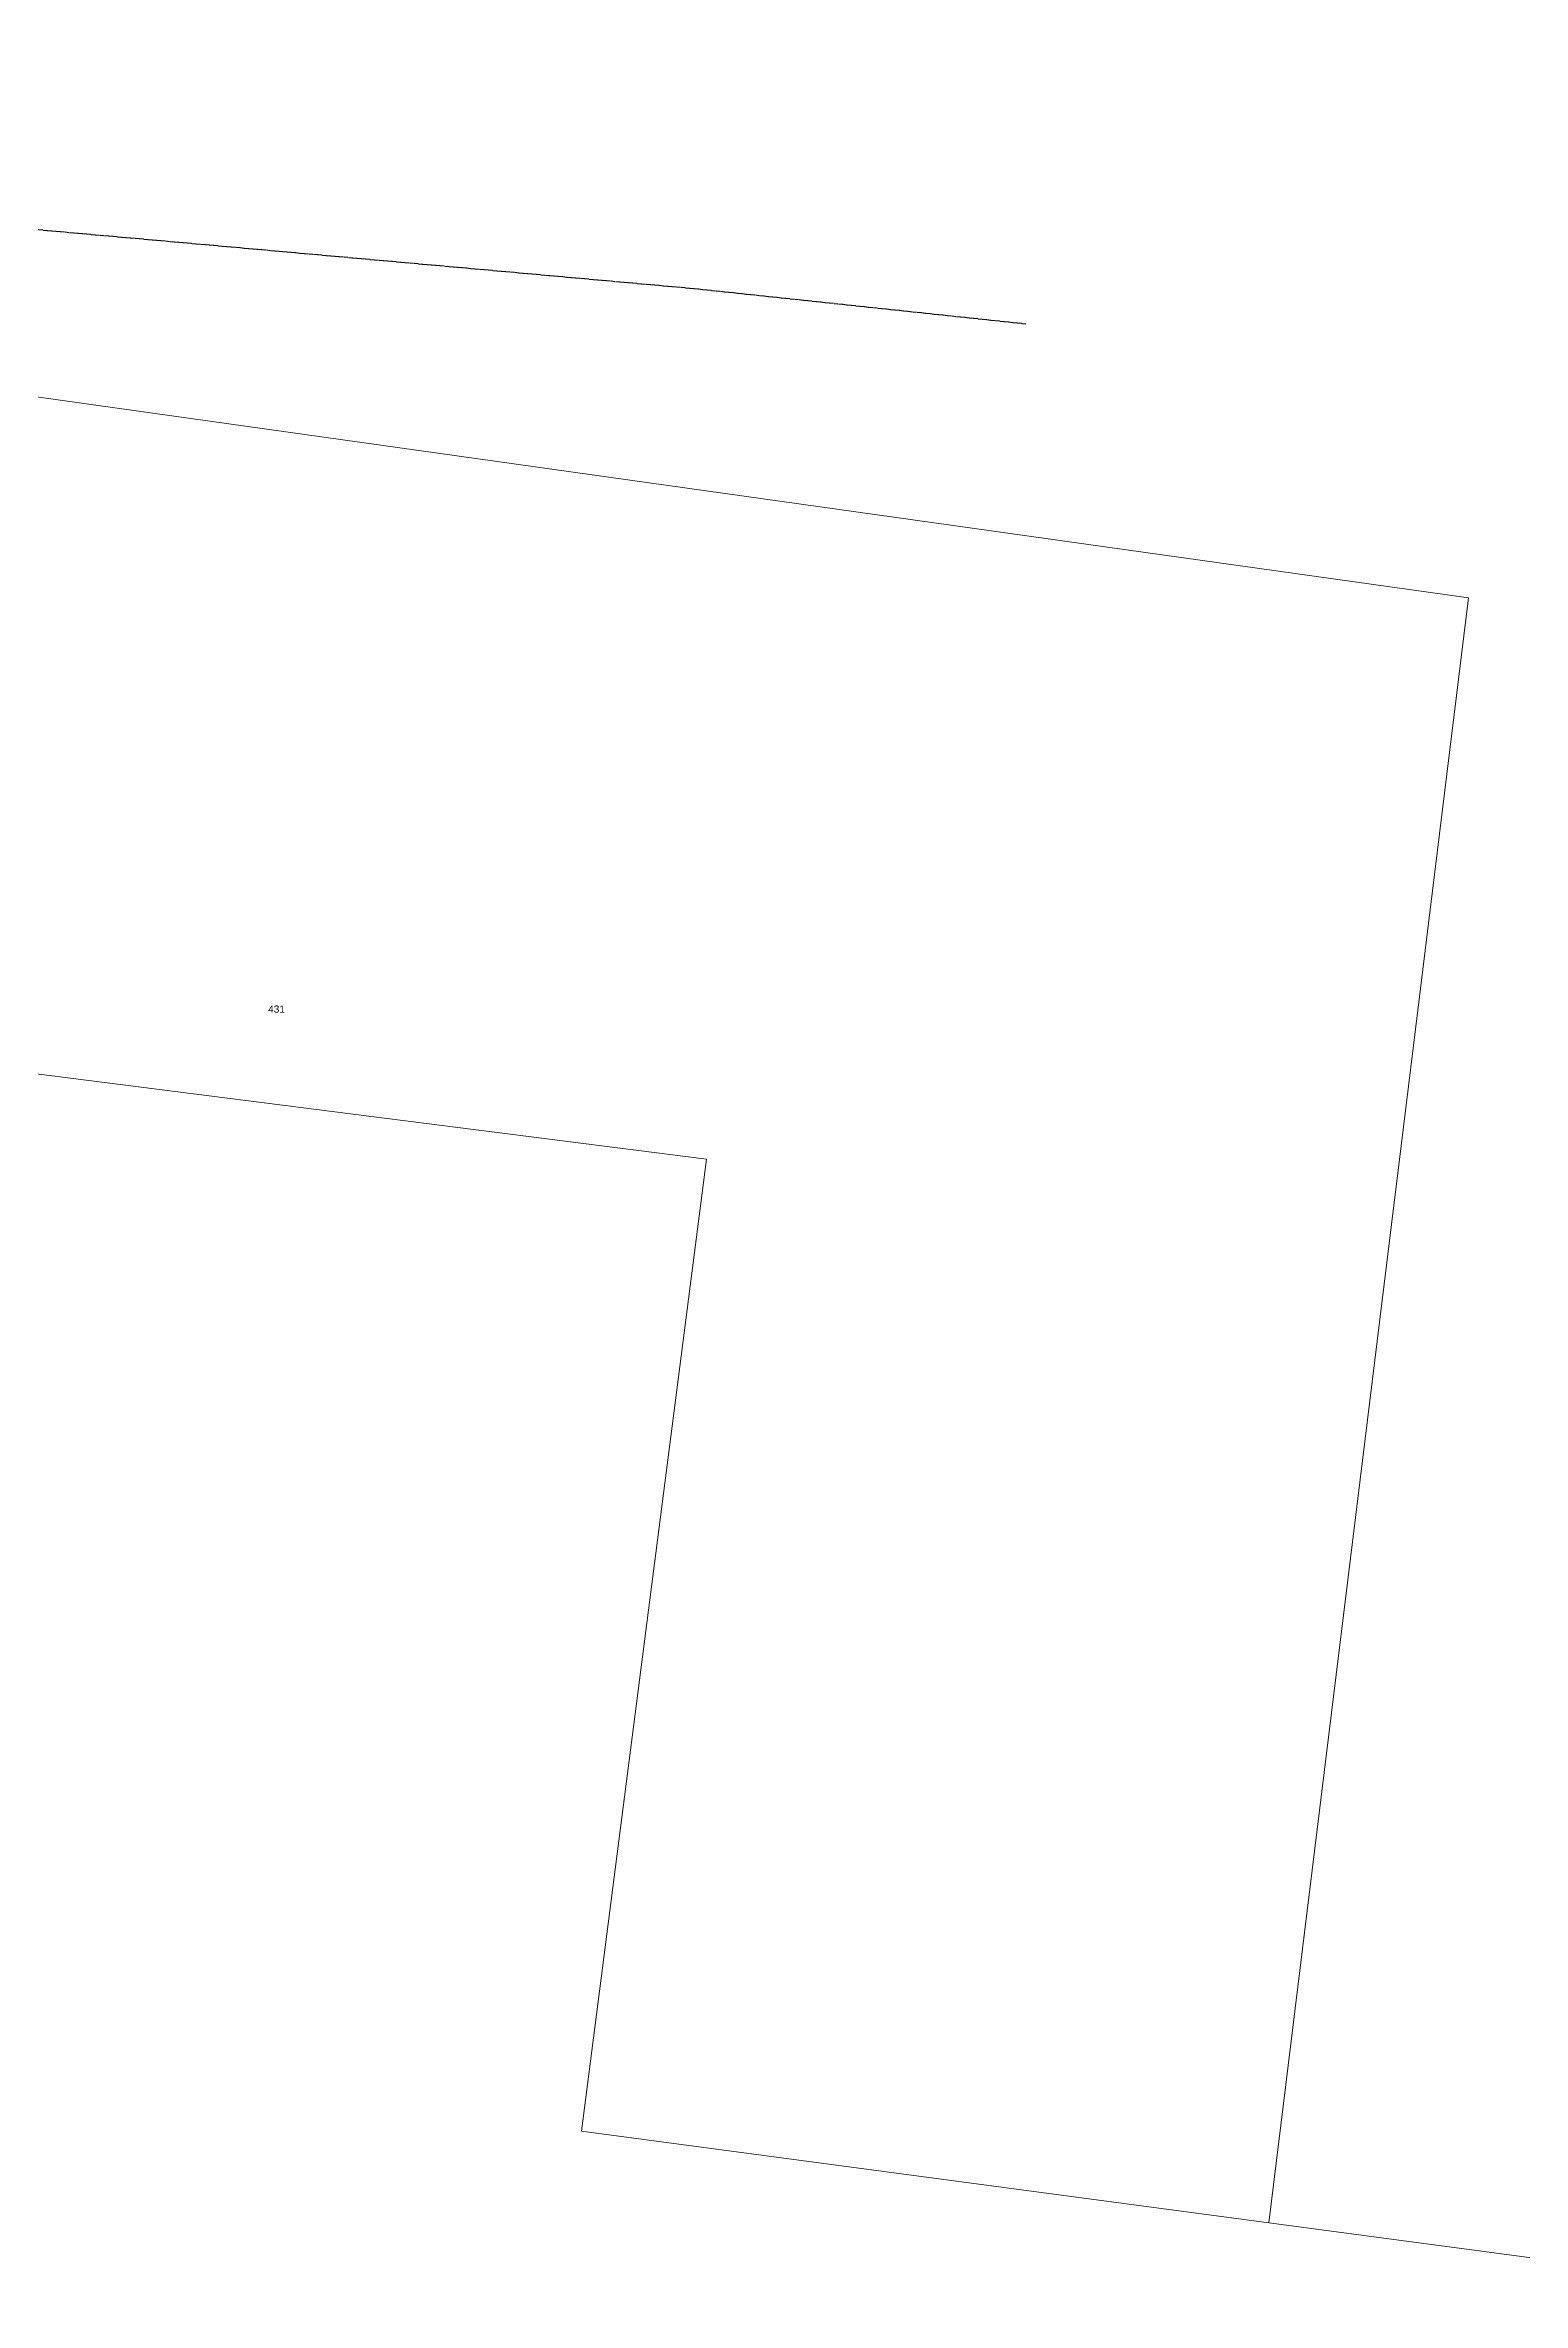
# Model space of a CAD drawing. Header units: metres. Extents: x 217988 to 221369, y 6281275 to 6284089.
# Drawn here: x 220375 to 220744, y 6282009 to 6282574 of the extents above; entities that cross this region are included whole.
import ezdxf

# ---------------------------------------------------------------- set-up
doc = ezdxf.new("R2010")
doc.units = ezdxf.units.M
doc.linetypes.add('Cable Exist OH', pattern=[1, 1, 0])
doc.layers.add('Cadastre Land Parcels_SP_EXT', color=9, linetype='Continuous', lineweight=5)
doc.layers.add('Mains_HV_EXT', color=7, linetype='Continuous')
doc.styles.get("Standard").update_dxf_attribs({"font": 'arial.ttf'})

msp = doc.modelspace()

# ---------------------------------------------------------------- linework, layer by layer
at = {"layer": 'Cadastre Land Parcels_SP_EXT', "linetype": 'Continuous'}
msp.add_lwpolyline([(220323.77, 6282493.25), (220169.4, 6282514.96), (220145.61, 6282345.73), (220540.05, 6282295.48), (220508.83, 6282052.09), (220680.8, 6282029.12), (220730.78, 6282436.03), (220343.74, 6282490.39), (220323.77, 6282493.25)], close=True, dxfattribs=at)
msp.add_lwpolyline([(219612.21, 6281418.11), (220069.68, 6281346.85), (220064.88, 6281310.96), (220213.87, 6281291.2), (220233.84, 6281288.56), (220334.6, 6281275.17), (220336.05, 6281295.33), (220358.65, 6281609.08), (220450.97, 6281601.6), (220682.16, 6281582.85), (220911.28, 6281564.26), (220916.59, 6281563.83), (221326.06, 6281530.6), (221351.69, 6281775.61), (221368.63, 6281937.51), (220989.45, 6281988.01), (220969.57, 6281990.65), (220680.8, 6282029.11), (220508.83, 6282052.09), (220540.05, 6282295.48), (220145.6, 6282345.73), (220143.99, 6282334.03), (219741.43, 6282385.47)], dxfattribs=at)
at = {"layer": 'Mains_HV_EXT', "linetype": 'Cable Exist OH'}
msp.add_lwpolyline([(220620.03, 6282504.56), (220536.9, 6282513.41), (220433.1, 6282522.75), (220237.63, 6282540.24), (220075.28, 6282554.64), (219951.99, 6282565.28), (219844.3, 6282574.41)], dxfattribs=at)

# ---------------------------------------------------------------- texts
at = {"layer": 'Cadastre Land Parcels_SP_EXT'}
msp.add_text('431', height=1.8, dxfattribs=at).set_placement((220430.37, 6282332.13))

doc.saveas('drawing.dxf')
